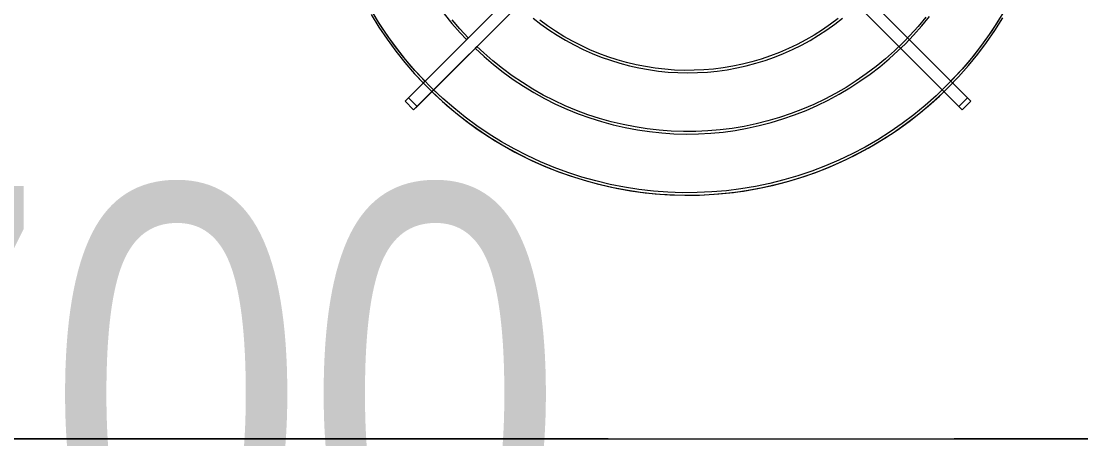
# Model space of a CAD drawing. Header units: millimetres. Extents: x -22227 to 20275, y 15053 to 61060.
# Drawn here: x -8363 to -7497, y 58947 to 59288 of the extents above; entities that cross this region are included whole.
import ezdxf

# ---------------------------------------------------------------- set-up
doc = ezdxf.new("R2010")
doc.units = ezdxf.units.MM
for name, color, linetype, lineweight in [('A-ANNO-DIMS', 7, 'Continuous', 9), ('A-ANNO-DIMS-170', 7, 'Continuous', 9), ('M-EQPM', 7, 'Continuous', 5)]:
    doc.layers.add(name, color=color, linetype=linetype, lineweight=lineweight)
doc.styles.add('Arial_1', font='arial.ttf', dxfattribs={"width": 0.8, "height": 340})
doc.dimstyles.new('AK_DIM_2_0_Arial', dxfattribs={"dimscale": 304.8, "dimtxt": 346.888196, "dimasz": 0.278871, "dimexe": 0.557743, "dimexo": 0.557743, "dimgap": 0.055774, "dimtad": 1, "dimdec": 0, "dimzin": 0, "dimdsep": 46, "dimtxsty": 'Arial_1', "dimblk1": 'OBLIQUE', "dimblk2": 'OBLIQUE', "dimsah": 1, "dimcen": 0.09, "dimadec": 0, "dimazin": 0, "dimtfac": 1, "dimtdec": 4, "dimtix": 1, "dimtmove": 0, "dimatfit": 3, "dimfxl": 1, "dimtvp": 1, "dimtolj": 1, "dimtzin": 0, "dimarcsym": 2})

# ---------------------------------------------------------------- blocks, each defined once
blk = doc.blocks.new('DanNong_VRV_1 QUẠT - OD-A-12_1-2147179-MẶT BẰNG HỆ THỐNG GIÓ TƯƠI')
at = {"layer": 'M-EQPM'}
for p, q in [((-178.72, -35.93), (13.61, 156.4)), ((13.61, 156.4), (-175.9, -33.1)), ((280.9, -33.1), (91.39, 156.4)), ((91.39, 156.4), (283.72, -35.93)), ((20.68, 149.33), (-171.65, -43)), ((-168.82, -40.17), (20.68, 149.33)), ((276.65, -43), (84.32, 149.33)), ((84.32, 149.33), (273.82, -40.17)), ((-175.9, -33.1), (-178.72, -35.93)), ((-175.9, -33.1), (-168.82, -40.17)), ((-175.9, -33.1), (-168.82, -40.17)), ((280.9, -33.1), (273.82, -40.17)), ((280.9, -33.1), (273.82, -40.17)), ((283.72, -35.93), (280.9, -33.1)), ((-178.72, -35.93), (-171.65, -43)), ((-178.72, -35.93), (-171.65, -43)), ((-171.65, -43), (-168.82, -40.17)), ((273.82, -40.17), (276.65, -43)), ((276.65, -43), (283.72, -35.93)), ((283.72, -35.93), (276.65, -43)), ((-444.61, -311.78), (-551.61, -311.78)), ((-525, -311.78), (655, -311.78)), ((-516.96, -311.78), (-444.63, -311.78)), ((-508.64, -311.78), (485.5, -311.78)), ((-498.45, -311.78), (-483.06, -311.78)), ((-481.21, -311.78), (585, -311.78)), ((-12.64, -311.78), (-481.21, -311.78)), ((-481.21, -311.78), (-12.64, -311.78)), ((-479.91, -311.78), (-276.36, -311.78)), ((-479.91, -311.78), (-463.14, -311.78)), ((-478.93, -311.78), (-451.15, -311.78)), ((-478.93, -311.78), (-451.15, -311.78)), ((-478.93, -311.78), (-451.15, -311.78)), ((-478.93, -311.78), (-451.15, -311.78)), ((-478.93, -311.78), (-451.15, -311.78)), ((-478.93, -311.78), (-451.15, -311.78)), ((-293.14, -311.78), (-463.14, -311.78)), ((-422.03, -311.78), (-383.93, -311.78)), ((-392.46, -311.78), (-325.93, -311.78)), ((-392.46, -311.78), (-325.93, -311.78)), ((-392.08, -311.78), (-387.08, -311.78)), ((-387.75, -311.78), (-365.55, -311.78)), ((-66.64, -311.78), (-387.08, -311.78)), ((-66.64, -311.78), (-387.08, -311.78)), ((-386.64, -311.78), (-381.64, -311.78)), ((-386.64, -311.78), (-381.64, -311.78)), ((-386.64, -311.78), (-381.64, -311.78)), ((-386.64, -311.78), (-381.64, -311.78)), ((-66.64, -311.78), (-381.64, -311.78)), ((-381.64, -311.78), (-66.64, -311.78)), ((-66.64, -311.78), (-381.64, -311.78)), ((-66.64, -311.78), (-381.64, -311.78)), ((-66.64, -311.78), (-381.64, -311.78)), ((-66.64, -311.78), (-381.64, -311.78)), ((-66.64, -311.78), (-381.64, -311.78)), ((-66.64, -311.78), (-381.64, -311.78)), ((-360.62, -311.78), (-280.62, -311.78)), ((-338.3, -311.78), (-307.98, -311.78)), ((-338.26, -311.78), (-307.94, -311.78)), ((-308.14, -311.78), (-246.36, -311.78)), ((-308.14, -311.78), (-246.36, -311.78)), ((-293.14, -311.78), (-276.36, -311.78)), ((-292.46, -311.78), (-225.93, -311.78)), ((-292.46, -311.78), (-225.93, -311.78)), ((-116.63, -311.78), (-140.28, -311.78)), ((-133.86, -311.78), (-102.66, -311.78)), ((-133.86, -311.78), (-102.66, -311.78)), ((-130.53, -311.78), (-105.38, -311.78)), ((-130.53, -311.78), (-105.38, -311.78)), ((-127.74, -311.78), (-105.54, -311.78)), ((-116.63, -311.78), (-92.98, -311.78)), ((-66.64, -311.78), (-61.64, -311.78)), ((-66.64, -311.78), (-61.64, -311.78)), ((-66.64, -311.78), (-61.64, -311.78)), ((-66.64, -311.78), (-61.64, -311.78)), ((-66.64, -311.78), (-61.64, -311.78)), ((-51.3, -311.78), (-21.16, -311.78)), ((-51.3, -311.78), (-21.16, -311.78)), ((-51.3, -311.78), (-21.16, -311.78)), ((-51.3, -311.78), (-21.16, -311.78)), ((6.91, -311.78), (616.87, -311.78)), ((6.91, -311.78), (616.87, -311.78)), ((253.22, -311.78), (456.78, -311.78)), ((253.22, -311.78), (270, -311.78)), ((440, -311.78), (270, -311.78))]:
    blk.add_line(p, q, dxfattribs=at)
at = {"layer": 'M-EQPM', "flags": 128}
for points in [[(265.34, -24.62), (273.68, -15.94), (281.67, -6.93), (289.29, 2.39), (296.53, 12.01), (303.38, 21.91), (309.83, 32.08)], [(265.34, -24.62), (273.68, -15.94), (281.67, -6.93), (289.29, 2.39), (296.53, 12.01), (303.38, 21.91), (309.83, 32.08)], [(311.41, 38.67), (305.22, 28.43), (298.63, 18.46), (291.65, 8.75), (284.28, -0.67), (276.54, -9.79), (268.44, -18.59), (263.92, -23.2)], [(311.41, 38.67), (305.22, 28.43), (298.63, 18.46), (291.65, 8.75), (284.28, -0.67), (276.54, -9.79), (268.44, -18.59), (263.92, -23.2)], [(-206.5, 34.86), (-200.16, 24.63), (-193.42, 14.66), (-186.28, 4.96), (-178.76, -4.44), (-170.87, -13.54), (-163.85, -21.05)], [(-206.5, 34.86), (-200.16, 24.63), (-193.42, 14.66), (-186.28, 4.96), (-178.76, -4.44), (-170.87, -13.54), (-162.62, -22.31), (-154.03, -30.74), (-145.11, -38.82), (-135.87, -46.55), (-126.34, -53.89), (-116.51, -60.85), (-106.42, -67.41), (-96.07, -73.56), (-85.48, -79.29), (-74.67, -84.59), (-63.66, -89.46), (-52.46, -93.88), (-41.1, -97.86), (-29.58, -101.37), (-17.94, -104.42), (-6.18, -107), (5.68, -109.11), (17.6, -110.75), (29.59, -111.9), (41.61, -112.58), (53.65, -112.78), (65.68, -112.49), (77.7, -111.72), (89.67, -110.47), (101.59, -108.75), (113.42, -106.55), (125.16, -103.88), (136.78, -100.74), (148.27, -97.13), (159.61, -93.08), (170.77, -88.57), (181.74, -83.62), (192.51, -78.23), (203.05, -72.42), (213.36, -66.19), (223.4, -59.55), (233.17, -52.52), (242.66, -45.1), (251.83, -37.31), (260.69, -29.16), (265.34, -24.62)], [(-206.5, 34.86), (-200.16, 24.63), (-193.42, 14.66), (-186.28, 4.96), (-178.76, -4.44), (-170.87, -13.54), (-162.62, -22.31), (-154.03, -30.74), (-145.11, -38.82), (-135.87, -46.55), (-126.34, -53.89), (-116.51, -60.85), (-106.42, -67.41), (-96.07, -73.56), (-85.48, -79.29), (-74.67, -84.59), (-63.66, -89.46), (-52.46, -93.88), (-41.1, -97.86), (-29.58, -101.37), (-17.94, -104.42), (-6.18, -107), (5.68, -109.11), (17.6, -110.75), (29.59, -111.9), (41.61, -112.58), (53.65, -112.78), (65.68, -112.49), (77.7, -111.72), (89.67, -110.47), (101.59, -108.75), (113.42, -106.55), (125.16, -103.88), (136.78, -100.74), (148.27, -97.13), (159.61, -93.08), (170.77, -88.57), (181.74, -83.62), (192.51, -78.23), (203.05, -72.42), (213.36, -66.19), (223.4, -59.55), (233.17, -52.52), (242.66, -45.1), (251.83, -37.31), (260.69, -29.16), (265.34, -24.62)], [(263.92, -23.2), (255.3, -31.49), (246.35, -39.42), (237.09, -46.99), (227.54, -54.19), (217.71, -60.99), (207.61, -67.4), (197.26, -73.4), (186.68, -78.98), (175.89, -84.13), (164.9, -88.85), (153.73, -93.12), (142.4, -96.94), (130.93, -100.31), (119.32, -103.21), (107.62, -105.65), (95.82, -107.62), (83.96, -109.12), (72.04, -110.14), (60.09, -110.68), (48.13, -110.75), (36.18, -110.33), (24.26, -109.44), (12.38, -108.07), (0.56, -106.23), (-11.17, -103.92), (-22.81, -101.14), (-34.32, -97.9), (-45.69, -94.2), (-56.9, -90.04), (-67.94, -85.45), (-78.79, -80.41), (-89.43, -74.94), (-99.84, -69.06), (-110.01, -62.76), (-119.91, -56.06), (-129.54, -48.97), (-138.88, -41.5), (-147.92, -33.66), (-156.63, -25.47), (-165.01, -16.94), (-173.04, -8.08), (-180.71, 1.1), (-188, 10.58), (-194.92, 20.33), (-201.43, 30.36)], [(263.92, -23.2), (255.3, -31.49), (246.35, -39.42), (237.09, -46.99), (227.54, -54.19), (217.71, -60.99), (207.61, -67.4), (197.26, -73.4), (186.68, -78.98), (175.89, -84.13), (164.9, -88.85), (153.73, -93.12), (142.4, -96.94), (130.93, -100.31), (119.32, -103.21), (107.62, -105.65), (95.82, -107.62), (83.96, -109.12), (72.04, -110.14), (60.09, -110.68), (48.13, -110.75), (36.18, -110.33), (24.26, -109.44), (12.38, -108.07), (0.56, -106.23), (-11.17, -103.92), (-22.81, -101.14), (-34.32, -97.9), (-45.69, -94.2), (-56.9, -90.04), (-67.94, -85.45), (-78.79, -80.41), (-89.43, -74.94), (-99.84, -69.06), (-110.01, -62.76), (-119.91, -56.06), (-129.54, -48.97), (-138.88, -41.5), (-147.92, -33.66), (-156.63, -25.47), (-165.01, -16.94), (-173.04, -8.08), (-180.71, 1.1), (-188, 10.58), (-194.92, 20.33), (-201.43, 30.36)], [(-162.43, -19.64), (-170.57, -10.88), (-178.35, -1.8), (-185.77, 7.59), (-192.8, 17.26), (-199.44, 27.21), (-205.68, 37.41)], [(307.2, 31.6), (300.73, 21.54), (293.87, 11.75), (286.62, 2.24), (278.99, -6.98), (271, -15.88), (263.92, -23.2)], [(265.34, -24.62), (273.68, -15.94), (281.67, -6.93), (289.29, 2.39), (296.53, 12.01), (303.38, 21.91), (309.83, 32.08)], [(-146.62, 35.4), (-140.35, 27.56), (-133.77, 19.98), (-128.48, 14.31)], [(-127.07, 15.72), (-133.82, 23.04), (-140.28, 30.63)], [(246.95, 32.68), (240.57, 25.03), (233.89, 17.64), (228.57, 12.15)], [(229.98, 10.74), (236.94, 17.98), (243.6, 25.49), (249.95, 33.26)], [(-73.97, 32), (-67.62, 27.06), (-61.08, 22.39), (-54.36, 17.98), (-47.46, 13.84), (-40.41, 9.98), (-33.21, 6.41), (-25.87, 3.13), (-18.4, 0.14), (-10.83, -2.54), (-3.15, -4.92), (4.62, -6.99), (12.47, -8.75), (20.37, -10.19), (28.33, -11.32), (36.33, -12.13), (44.36, -12.61), (52.4, -12.78), (60.43, -12.62), (68.46, -12.14), (76.46, -11.34), (84.42, -10.23), (92.33, -8.79), (100.18, -7.04), (107.95, -4.98), (115.63, -2.61), (123.21, 0.07), (130.68, 3.05), (138.02, 6.32), (145.22, 9.89), (152.28, 13.74), (159.18, 17.87), (165.91, 22.27), (172.45, 26.94), (178.81, 31.86)], [(175.36, 31.67), (169, 26.89), (162.45, 22.36), (155.73, 18.09), (148.85, 14.1), (141.81, 10.39), (134.62, 6.96), (127.31, 3.82), (119.88, 0.98), (112.33, -1.57), (104.7, -3.81), (96.98, -5.74), (89.18, -7.37), (81.33, -8.68), (73.44, -9.67), (65.5, -10.35), (57.55, -10.71), (49.59, -10.76), (41.64, -10.48), (33.7, -9.89), (25.8, -8.98), (17.93, -7.75), (10.12, -6.21), (2.38, -4.36), (-5.28, -2.2), (-12.85, 0.26), (-20.31, 3.02), (-27.66, 6.08), (-34.88, 9.43), (-41.96, 13.07), (-48.89, 16.99), (-55.66, 21.18), (-62.25, 25.64), (-68.66, 30.36)], [(-121.41, 7.24), (-114.04, 0.43), (-106.39, -6.08), (-98.5, -12.28), (-90.36, -18.16), (-81.99, -23.71), (-73.41, -28.91), (-64.62, -33.78), (-55.65, -38.28), (-46.51, -42.43), (-37.21, -46.2), (-27.76, -49.6), (-18.19, -52.62), (-8.5, -55.25), (1.29, -57.5), (11.15, -59.35), (21.09, -60.8), (31.07, -61.86), (41.09, -62.52), (51.13, -62.77), (61.16, -62.63), (71.19, -62.08), (81.18, -61.13), (91.13, -59.79), (101.02, -58.04), (110.83, -55.91), (120.54, -53.38), (130.15, -50.46), (139.63, -47.17), (148.98, -43.5), (158.17, -39.45), (167.19, -35.04), (176.02, -30.28), (184.66, -25.17), (193.09, -19.71), (201.29, -13.92), (209.26, -7.81), (216.97, -1.38), (224.42, 5.34), (229.98, 10.74)], [(228.57, 12.15), (221.39, 5.25), (213.94, -1.35), (206.23, -7.66), (198.27, -13.65), (190.08, -19.32), (181.67, -24.65), (173.05, -29.65), (164.25, -34.29), (155.26, -38.59), (146.11, -42.51), (136.8, -46.07), (127.37, -49.26), (117.81, -52.06), (108.15, -54.48), (98.4, -56.51), (88.58, -58.15), (78.7, -59.4), (68.77, -60.25), (58.82, -60.7), (48.86, -60.75), (38.91, -60.41), (28.98, -59.66), (19.09, -58.53), (9.24, -56.99), (-0.53, -55.07), (-10.21, -52.75), (-19.8, -50.05), (-29.27, -46.97), (-38.61, -43.51), (-47.8, -39.68), (-56.84, -35.49), (-65.7, -30.94), (-74.37, -26.03), (-82.83, -20.79), (-91.08, -15.21), (-99.1, -9.31), (-106.88, -3.09), (-114.4, 3.44), (-120, 8.65)], [(-156.77, -28.12), (-147.96, -36.32), (-138.82, -44.15), (-129.37, -51.62), (-119.63, -58.7), (-109.62, -65.39), (-99.35, -71.67), (-88.84, -77.53), (-78.1, -82.97), (-67.15, -87.98), (-56.01, -92.54), (-44.69, -96.65), (-33.22, -100.31), (-21.61, -103.51), (-9.89, -106.24), (1.94, -108.5), (13.84, -110.28), (25.81, -111.59), (37.82, -112.42), (49.86, -112.77), (61.89, -112.63), (73.92, -112.01), (85.91, -110.92), (97.84, -109.34), (109.71, -107.29), (121.48, -104.77), (133.14, -101.77), (144.67, -98.32), (156.06, -94.4), (167.27, -90.04), (178.31, -85.22), (189.14, -79.97), (199.76, -74.3), (210.14, -68.2), (220.27, -61.69), (230.13, -54.78), (239.7, -47.48), (248.98, -39.81), (257.94, -31.77), (265.34, -24.62)], [(263.92, -23.2), (255.3, -31.49), (246.35, -39.42), (237.09, -46.99), (227.54, -54.19), (217.71, -60.99), (207.61, -67.4), (197.26, -73.4), (186.68, -78.98), (175.89, -84.13), (164.9, -88.85), (153.73, -93.12), (142.4, -96.94), (130.93, -100.31), (119.32, -103.21), (107.62, -105.65), (95.82, -107.62), (83.96, -109.12), (72.04, -110.14), (60.09, -110.68), (48.13, -110.75), (36.18, -110.33), (24.26, -109.44), (12.38, -108.07), (0.56, -106.23), (-11.17, -103.92), (-22.81, -101.14), (-34.32, -97.9), (-45.69, -94.2), (-56.9, -90.04), (-67.94, -85.45), (-78.79, -80.41), (-89.43, -74.94), (-99.84, -69.06), (-110.01, -62.76), (-119.91, -56.06), (-129.54, -48.97), (-138.88, -41.5), (-147.92, -33.66), (-155.36, -26.71)]]:
    blk.add_lwpolyline(points, dxfattribs=at)
at = {"layer": 'M-EQPM'}
for points in [[(-127.07, 15.72), (-127.07, 15.72), (-127.09, 15.7), (-127.2, 15.6), (-127.35, 15.44), (-127.55, 15.24), (-127.78, 15.02), (-128, 14.79), (-128.2, 14.59), (-128.36, 14.44), (-128.46, 14.33), (-128.48, 14.31), (-128.48, 14.31)], [(-128.48, 14.31), (-128.48, 14.31), (-128.46, 14.33), (-128.36, 14.44), (-128.2, 14.59), (-128, 14.79), (-127.78, 15.02), (-127.55, 15.24), (-127.35, 15.44), (-127.2, 15.6), (-127.09, 15.7), (-127.07, 15.72), (-127.07, 15.72)], [(-121.41, 7.24), (-121.41, 7.24), (-121.39, 7.26), (-121.29, 7.36), (-121.13, 7.52), (-120.93, 7.72), (-120.71, 7.95), (-120.48, 8.17), (-120.28, 8.37), (-120.12, 8.53), (-120.02, 8.63), (-120, 8.65), (-120, 8.65)], [(-120, 8.65), (-120, 8.65), (-120.02, 8.63), (-120.12, 8.53), (-120.28, 8.37), (-120.48, 8.17), (-120.71, 7.95), (-120.93, 7.72), (-121.13, 7.52), (-121.29, 7.36), (-121.39, 7.26), (-121.41, 7.24), (-121.41, 7.24)], [(-163.85, -21.05), (-163.84, -21.05), (-163.82, -21.03), (-163.72, -20.93), (-163.56, -20.77), (-163.36, -20.57), (-163.14, -20.34), (-162.92, -20.12), (-162.72, -19.92), (-162.56, -19.76), (-162.45, -19.66), (-162.43, -19.64), (-162.43, -19.64)], [(-162.43, -19.64), (-162.43, -19.64), (-162.45, -19.66), (-162.56, -19.76), (-162.72, -19.92), (-162.92, -20.12), (-163.14, -20.34), (-163.36, -20.57), (-163.56, -20.77), (-163.72, -20.93), (-163.82, -21.03), (-163.84, -21.05), (-163.85, -21.05)], [(-155.36, -26.71), (-155.36, -26.71), (-155.38, -26.73), (-155.49, -26.83), (-155.64, -26.99), (-155.84, -27.19), (-156.07, -27.42), (-156.29, -27.64), (-156.49, -27.84), (-156.65, -28), (-156.75, -28.1), (-156.77, -28.12), (-156.77, -28.12)], [(-156.77, -28.12), (-156.77, -28.12), (-156.75, -28.1), (-156.65, -28), (-156.49, -27.84), (-156.29, -27.64), (-156.07, -27.42), (-155.84, -27.19), (-155.64, -26.99), (-155.49, -26.83), (-155.38, -26.73), (-155.36, -26.71), (-155.36, -26.71)]]:
    blk.add_open_spline(points, degree=3, dxfattribs=at)
blk = doc.blocks.new('AK-SGS-M3-Hrvt_rvt-1-MẶT BẰNG HỆ THỐNG GIÓ TƯƠI')
at = {"layer": 'M-EQPM', "color": 4, "lineweight": 18, "true_color": 0x00ffff}
blk.add_blockref('DanNong_VRV_1 QUẠT - OD-A-12_1-2147179-MẶT BẰNG HỆ THỐNG GIÓ TƯƠI', (-7870.9, 59258.71), dxfattribs=at)
blk = doc.blocks.new('DIMBLOCK2-MẶT BẰNG HỆ THỐNG GIÓ TƯƠI')
at = {"layer": 'A-ANNO-DIMS-170'}
for p, q in [((-12198.59, 58695.04), (-12198.59, 58865.04)), ((-4498.59, 58695.04), (-4498.59, 58865.04)), ((-12198.59, 58695.04), (-12156.09, 58737.54)), ((-4498.59, 58695.04), (-4456.09, 58737.54)), ((-12198.59, 58695.04), (-12241.09, 58652.54)), ((-12198.59, 58695.04), (-4498.59, 58695.04)), ((-12198.59, 58695.04), (-12198.59, 58585.14)), ((-4498.59, 58695.04), (-4541.09, 58652.54)), ((-4498.59, 58695.04), (-4498.59, 58585.14))]:
    blk.add_line(p, q, dxfattribs=at)
at = {"layer": 'A-ANNO-DIMS-170', "color": 0, "insert": (-8764.85, 59153.44), "char_height": 340, "width": 999.038, "attachment_point": 1, "line_spacing_factor": 0.941778, "style": 'Arial_1'}
blk.add_mtext('7700', dxfattribs=at)
blk = doc.blocks.new('_Oblique')
at = {"color": 0, "linetype": 'ByBlock', "lineweight": -2}
blk.add_line((-0.5, -0.5), (0.5, 0.5), dxfattribs=at)
blk = doc.blocks.new('DIMBLOCK5-MẶT BẰNG HỆ THỐNG GIÓ TƯƠI')
at = {"layer": 'A-ANNO-DIMS-170'}
for p, q in [((-20048.59, 59320.2), (-20048.59, 59490.2)), ((10901.41, 59320.2), (10901.41, 59490.2)), ((-20048.59, 59320.2), (-20006.09, 59362.7)), ((10901.41, 59320.2), (10943.91, 59362.7)), ((-20048.59, 59320.2), (-20091.09, 59277.7)), ((-20048.59, 59320.2), (10901.41, 59320.2)), ((-20048.59, 59320.2), (-20048.59, 59210.31)), ((10901.41, 59320.2), (10858.91, 59277.7)), ((10901.41, 59320.2), (10901.41, 59210.31))]:
    blk.add_line(p, q, dxfattribs=at)
at = {"layer": 'A-ANNO-DIMS-170', "color": 0, "insert": (-5093.92, 59778.6), "char_height": 340, "width": 1248.7975, "attachment_point": 1, "line_spacing_factor": 0.941778, "style": 'Arial_1'}
blk.add_mtext('30950', dxfattribs=at)

msp = doc.modelspace()

# ---------------------------------------------------------------- block references
at = {"lineweight": 5}
msp.add_blockref('AK-SGS-M3-Hrvt_rvt-1-MẶT BẰNG HỆ THỐNG GIÓ TƯƠI', (0, 0), dxfattribs=at)

# ---------------------------------------------------------------- dimensions: what is measured, and where the dimension line sits
at = {"layer": 'A-ANNO-DIMS'}
for base, p1, p2, override, picture, middle in [((10901.41, 59320.2), (-20048.59, 59380.31), (10901.41, 59380.31), {"dimpost": '<>', "dimfxl": 30950}, 'DIMBLOCK5-MẶT BẰNG HỆ THỐNG GIÓ TƯƠI', (-4573.59, 59510.91)), ((-4498.59, 58695.04), (-12198.59, 58755.14), (-4498.59, 58755.14), {"dimpost": '<>', "dimfxl": 7700}, 'DIMBLOCK2-MẶT BẰNG HỆ THỐNG GIÓ TƯƠI', (-8348.59, 58885.63))]:
    dim = msp.add_linear_dim(base=base, p1=p1, p2=p2, dimstyle='AK_DIM_2_0_Arial', override=override, dxfattribs=at)
    dim.commit()
    dim.dimension.update_dxf_attribs({"geometry": picture, "text_midpoint": middle})

doc.saveas('drawing.dxf')
